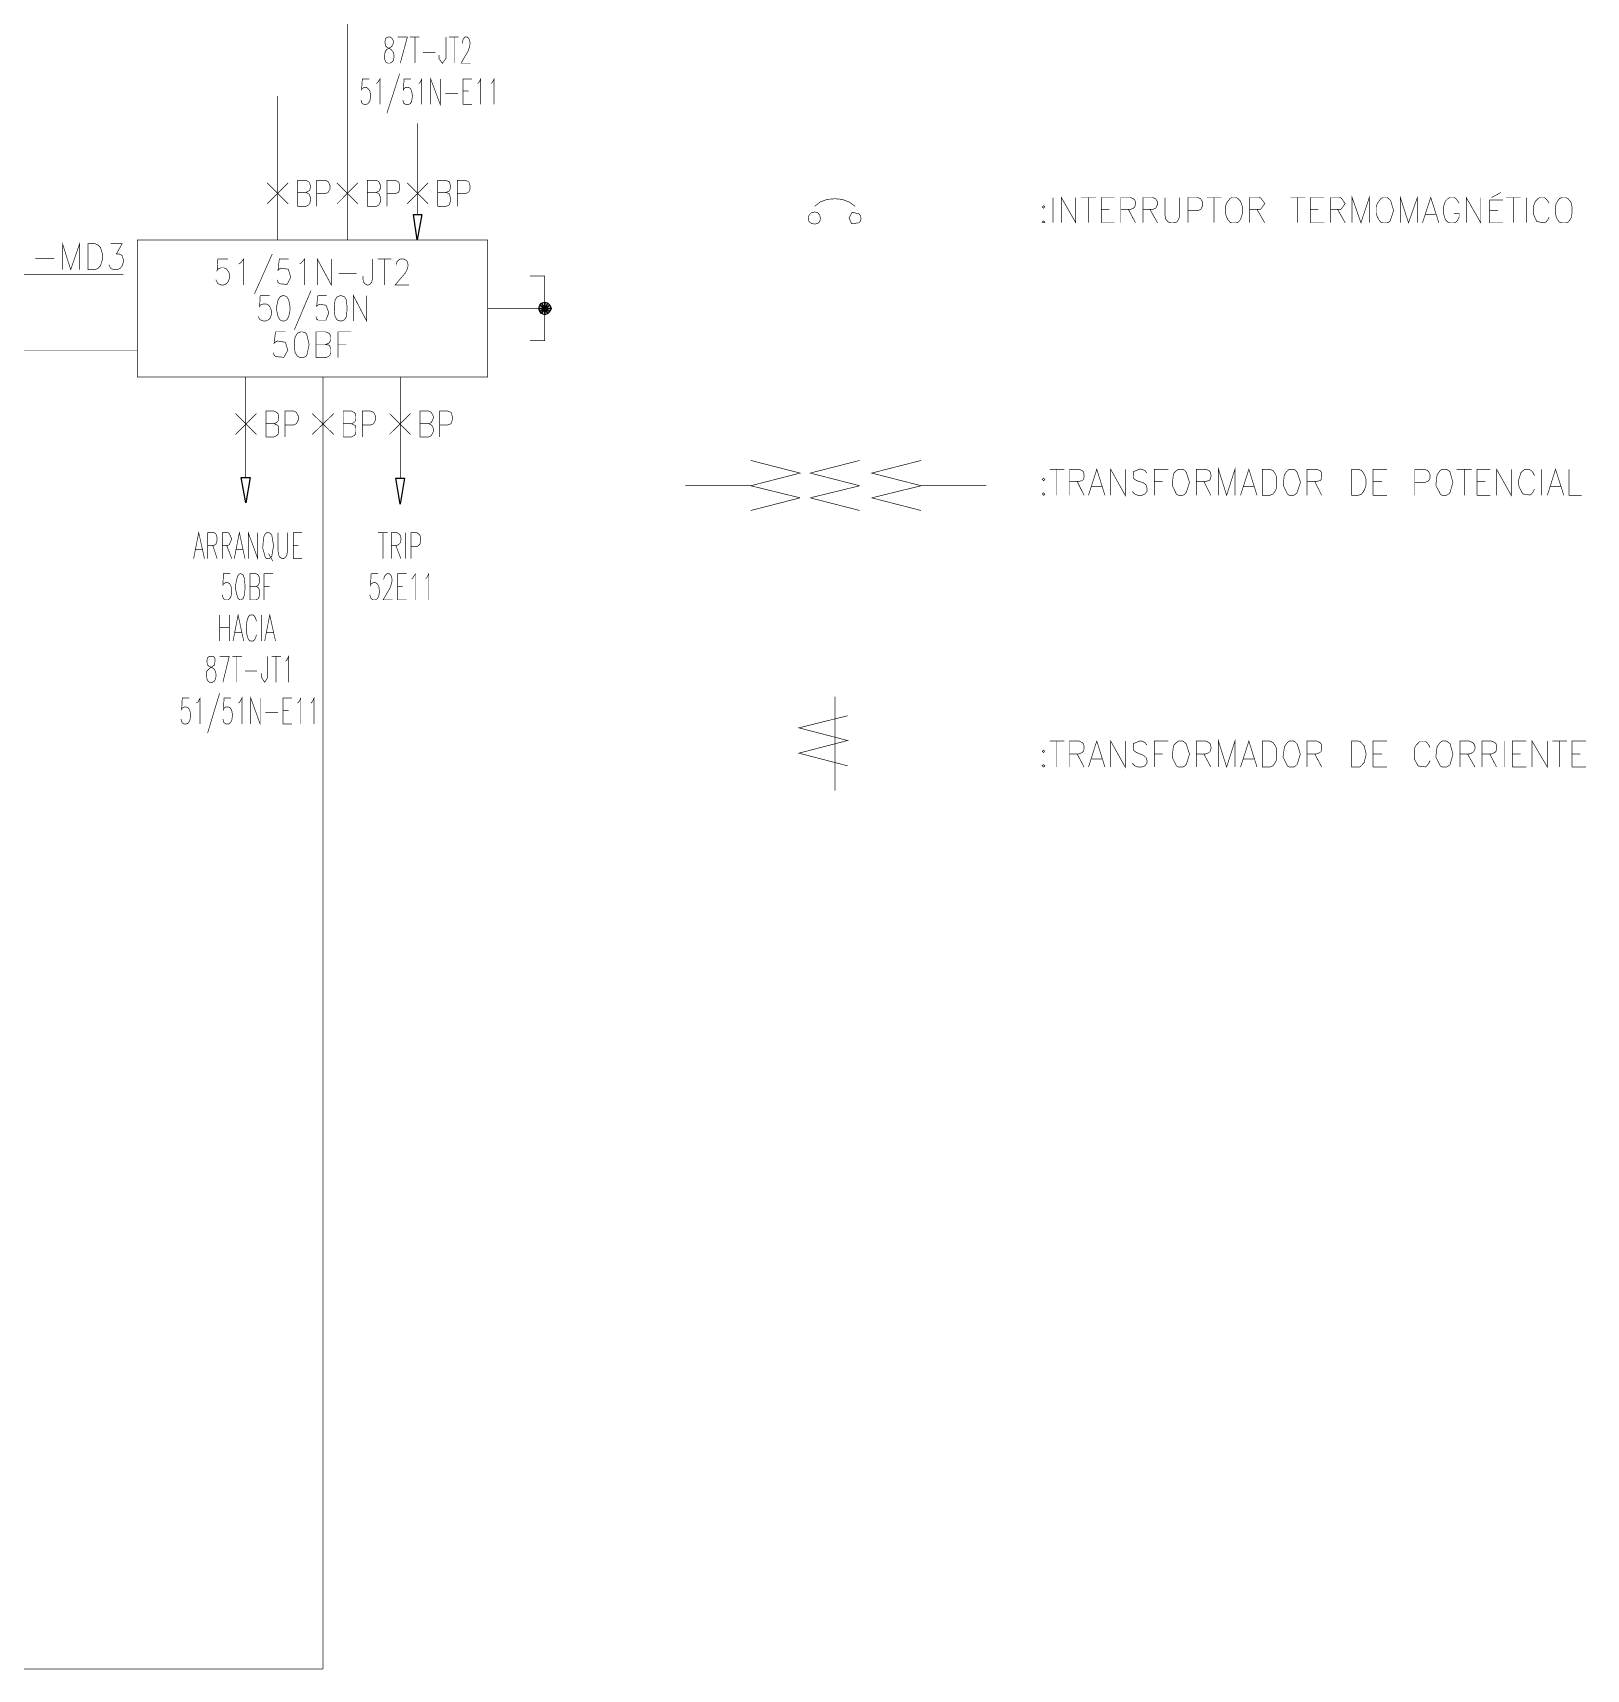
# Model space of a CAD drawing. Header units: millimetres. Extents: x -1355 to 3509, y -1443 to -567.
# Drawn here: x 3398.1 to 3508.5, y -1007.8 to -891.5 of the extents above; entities that cross this region are included whole.
import ezdxf

# ---------------------------------------------------------------- set-up
doc = ezdxf.new("R2010")
doc.units = ezdxf.units.MM

msp = doc.modelspace()

# ---------------------------------------------------------------- linework, layer by layer
at = {"color": 0, "const_width": 0.045}
for points in [[(3420.5, -882.76), (3420.5, -906.19)], [(3424.24, -893.62), (3424.74, -891.77), (3424.06, -891.77)], [(3424.91, -891.77), (3425.59, -891.77)], [(3425.28, -891.77), (3425.28, -893.62)], [(3427.48, -891.77), (3427.48, -893.17), (3427.48, -893.29), (3427.23, -893.63), (3426.99, -893.29), (3426.99, -893.17), (3426.99, -893.03)], [(3427.71, -891.77), (3428.38, -891.77)], [(3428.07, -891.77), (3428.07, -893.62)], [(3428.65, -892.22), (3428.65, -892.13), (3428.7, -891.95), (3428.74, -891.86), (3428.83, -891.77), (3429.01, -891.77), (3429.1, -891.86), (3429.15, -891.95), (3429.19, -892.13), (3429.19, -892.31), (3429.15, -892.49), (3429.06, -892.76), (3428.56, -893.62), (3429.24, -893.62)], [(3425.86, -892.85), (3426.72, -892.85)], [(3424.19, -894.38), (3423.29, -897.18)], [(3426.4, -896.55), (3426.4, -894.74), (3427.08, -896.55), (3427.08, -894.74)], [(3422.03, -894.74), (3421.54, -894.74), (3421.49, -895.51), (3421.54, -895.42), (3421.67, -895.33), (3421.81, -895.33), (3421.94, -895.42), (3422.08, -895.6), (3422.12, -895.87), (3422.12, -896.05), (3422.08, -896.32), (3421.94, -896.5), (3421.81, -896.55), (3421.67, -896.55), (3421.54, -896.5), (3421.49, -896.41), (3421.45, -896.23)], [(3422.53, -895.06), (3422.62, -895.01), (3422.8, -894.74), (3422.8, -896.55)], [(3425.01, -894.74), (3424.51, -894.74), (3424.46, -895.51), (3424.51, -895.42), (3424.64, -895.33), (3424.82, -895.33), (3424.96, -895.42), (3425.05, -895.6), (3425.09, -895.87), (3425.09, -896.05), (3425.05, -896.32), (3424.96, -896.5), (3424.82, -896.55), (3424.64, -896.55), (3424.51, -896.5), (3424.46, -896.41), (3424.42, -896.23)], [(3425.55, -895.06), (3425.64, -895.01), (3425.77, -894.74), (3425.77, -896.55)], [(3427.44, -895.78), (3428.34, -895.78)], [(3428.7, -896.55), (3428.7, -894.74), (3429.33, -894.74)], [(3428.7, -895.6), (3429.1, -895.6)], [(3429.73, -895.06), (3429.82, -895.01), (3429.96, -894.74), (3429.96, -896.55)], [(3430.68, -895.06), (3430.77, -895.01), (3430.91, -894.74), (3430.91, -896.55)], [(3415.5, -895.96), (3415.5, -906.19)], [(3428.7, -896.55), (3429.33, -896.55)], [(3425.45, -904.38), (3425.45, -897.9)], [(3414.78, -903.62), (3416.27, -902.13)], [(3416.27, -903.62), (3414.78, -902.13)], [(3416.94, -903.8), (3416.94, -901.95), (3417.53, -901.95), (3417.71, -902.04), (3417.8, -902.13), (3417.84, -902.31), (3417.84, -902.49), (3417.8, -902.67), (3417.53, -902.81), (3416.94, -902.81)], [(3418.29, -903.8), (3418.29, -901.95), (3418.92, -901.95), (3419.11, -902.04), (3419.24, -902.31), (3419.24, -902.58), (3419.15, -902.72), (3419.11, -902.81), (3418.92, -902.89), (3418.29, -902.89)], [(3419.74, -903.62), (3421.22, -902.13)], [(3421.22, -903.62), (3419.74, -902.13)], [(3421.9, -903.8), (3421.9, -901.95), (3422.53, -901.95), (3422.71, -902.04), (3422.84, -902.31), (3422.84, -902.49), (3422.75, -902.67), (3422.71, -902.72), (3422.53, -902.81), (3421.9, -902.81)], [(3423.29, -903.8), (3423.29, -901.95), (3423.88, -901.95), (3424.1, -902.04), (3424.15, -902.13), (3424.19, -902.31), (3424.19, -902.58), (3424.15, -902.72), (3424.1, -902.81), (3423.88, -902.89), (3423.29, -902.89)], [(3424.73, -903.62), (3426.22, -902.13)], [(3426.22, -903.62), (3424.73, -902.13)], [(3426.9, -903.8), (3426.9, -901.95), (3427.48, -901.95), (3427.71, -902.04), (3427.75, -902.13), (3427.8, -902.31), (3427.8, -902.49), (3427.75, -902.67), (3427.71, -902.72), (3427.48, -902.81), (3426.9, -902.81)], [(3428.29, -903.8), (3428.29, -901.95), (3428.88, -901.95), (3429.06, -902.04), (3429.15, -902.13), (3429.19, -902.31), (3429.19, -902.58), (3429.15, -902.72), (3429.06, -902.81), (3428.88, -902.89), (3428.29, -902.89)], [(3417.53, -902.81), (3417.71, -902.89), (3417.8, -902.99), (3417.84, -903.17), (3417.84, -903.44), (3417.8, -903.62), (3417.71, -903.71), (3417.53, -903.8), (3416.94, -903.8)], [(3422.53, -902.81), (3422.71, -902.89), (3422.84, -903.17), (3422.84, -903.44), (3422.71, -903.71), (3422.53, -903.8), (3421.9, -903.8)], [(3427.48, -902.81), (3427.71, -902.89), (3427.75, -902.99), (3427.8, -903.17), (3427.8, -903.44), (3427.75, -903.62), (3427.71, -903.71), (3427.48, -903.8), (3426.9, -903.8)], [(3456.58, -903.8), (3456.13, -903.48), (3455.63, -903.3), (3455.14, -903.26), (3454.6, -903.3), (3454.1, -903.48), (3453.7, -903.8)], [(3470.64, -903.17), (3470.64, -904.97)], [(3471.23, -904.97), (3471.23, -903.17), (3472.26, -904.97), (3472.26, -903.17)], [(3472.62, -903.17), (3473.7, -903.17)], [(3473.16, -903.17), (3473.16, -904.97)], [(3474.07, -904.97), (3474.07, -903.17), (3475.01, -903.17)], [(3475.46, -904.97), (3475.46, -903.17), (3476.13, -903.17), (3476.36, -903.26), (3476.45, -903.35), (3476.5, -903.48), (3476.5, -903.66), (3476.45, -903.84), (3476.36, -903.93), (3476.13, -904.02), (3475.46, -904.02)], [(3477.04, -904.97), (3477.04, -903.17), (3477.71, -903.17), (3477.94, -903.26), (3477.98, -903.35), (3478.07, -903.48), (3478.07, -903.66), (3477.94, -903.93), (3477.71, -904.02), (3477.04, -904.02)], [(3478.61, -903.17), (3478.61, -904.47), (3478.66, -904.74), (3478.84, -904.92), (3479.02, -904.97), (3479.2, -904.97), (3479.43, -904.92), (3479.56, -904.74), (3479.65, -904.47), (3479.65, -903.17)], [(3480.23, -904.97), (3480.23, -903.17), (3480.91, -903.17), (3481.14, -903.26), (3481.18, -903.35), (3481.27, -903.48), (3481.27, -903.75), (3481.14, -904.02), (3480.91, -904.11), (3480.23, -904.11)], [(3481.59, -903.17), (3482.62, -903.17)], [(3482.08, -903.17), (3482.08, -904.97)], [(3484.61, -904.97), (3484.61, -903.17), (3485.28, -903.17), (3485.4, -903.2), (3485.7, -903.6), (3485.4, -904), (3485.28, -904.02), (3484.61, -904.02)], [(3487.53, -903.17), (3488.57, -903.17)], [(3488.03, -903.17), (3488.03, -904.97)], [(3488.93, -904.97), (3488.93, -903.17), (3489.92, -903.17)], [(3490.37, -904.97), (3490.37, -903.17), (3491, -903.17), (3491.12, -903.2), (3491.41, -903.6), (3491.12, -904), (3491, -904.02), (3490.37, -904.02)], [(3491.9, -904.97), (3491.9, -903.17), (3492.53, -904.97), (3493.12, -903.17), (3493.12, -904.97)], [(3495.33, -904.97), (3495.33, -903.17), (3495.91, -904.97), (3496.54, -903.17), (3496.54, -904.97)], [(3496.9, -904.97), (3497.49, -903.17), (3498.07, -904.97)], [(3499.51, -903.57), (3499.42, -903.44), (3499.29, -903.26), (3499.15, -903.17), (3498.84, -903.17), (3498.7, -903.26), (3498.52, -903.44), (3498.39, -903.84), (3498.39, -904.29), (3498.48, -904.56), (3498.52, -904.74), (3498.7, -904.92), (3498.84, -904.97), (3499.15, -904.97), (3499.29, -904.92), (3499.42, -904.74), (3499.51, -904.56), (3499.51, -904.29), (3499.15, -904.29)], [(3500.01, -904.97), (3500.01, -903.17), (3501.05, -904.97), (3501.05, -903.17)], [(3502.62, -903.35), (3501.68, -903.35), (3501.68, -904.97), (3502.62, -904.97)], [(3501.81, -903.17), (3502.49, -902.81)], [(3502.85, -903.17), (3503.88, -903.17)], [(3503.39, -903.17), (3503.39, -904.97)], [(3504.29, -903.17), (3504.29, -904.97)], [(3505.91, -903.57), (3505.82, -903.44), (3505.68, -903.26), (3505.55, -903.17), (3505.24, -903.17), (3505.1, -903.26), (3504.92, -903.44), (3504.78, -903.84), (3504.78, -904.29), (3504.82, -904.42), (3505.03, -904.88), (3505.53, -904.97), (3505.68, -904.92), (3505.82, -904.74), (3505.91, -904.56)], [(3474.07, -904.02), (3474.65, -904.02)], [(3474.07, -904.97), (3475.01, -904.97)], [(3476, -904.02), (3476.5, -904.97)], [(3477.53, -904.02), (3478.07, -904.97)], [(3485.14, -904.02), (3485.69, -904.97)], [(3488.93, -904.02), (3489.51, -904.02)], [(3488.93, -904.97), (3489.92, -904.97)], [(3490.87, -904.02), (3491.41, -904.97)], [(3497.13, -904.38), (3497.85, -904.38)], [(3501.68, -904.11), (3502.26, -904.11)], [(3400.23, -908.3), (3400.23, -906.45), (3400.81, -908.3), (3401.45, -906.45), (3401.45, -908.3)], [(3403.65, -906.45), (3404.47, -906.45), (3404.06, -907.18), (3404.24, -907.18), (3404.42, -907.26), (3404.47, -907.31), (3404.55, -907.58), (3404.55, -907.76), (3404.47, -908.03), (3404.33, -908.21), (3404.1, -908.3), (3403.88, -908.3), (3403.65, -908.21), (3403.52, -907.94)], [(3415.14, -907.18), (3413.88, -910.01)], [(3398.29, -907.49), (3399.64, -907.49)], [(3411.99, -907.54), (3411.27, -907.54), (3411.22, -908.35), (3411.27, -908.26), (3411.49, -908.17), (3411.71, -908.17), (3411.9, -908.26), (3412.03, -908.44), (3412.12, -908.66), (3412.12, -908.84), (3412.03, -909.11), (3411.9, -909.29), (3411.71, -909.38), (3411.49, -909.38), (3411.27, -909.29), (3411.13, -909.02)], [(3412.75, -907.89), (3412.89, -907.81), (3413.11, -907.54), (3413.11, -909.38)], [(3416.31, -907.54), (3415.64, -907.54), (3415.55, -908.35), (3415.64, -908.26), (3415.76, -908.19), (3416.28, -908.27), (3416.45, -908.84), (3416.19, -909.35), (3415.66, -909.3), (3415.55, -909.2), (3415.5, -909.02)], [(3417.08, -907.89), (3417.21, -907.81), (3417.44, -907.54), (3417.44, -909.38)], [(3418.34, -909.38), (3418.34, -907.54), (3419.33, -909.38), (3419.33, -907.54)], [(3419.87, -908.57), (3421.13, -908.57)], [(3422.26, -907.54), (3422.26, -908.93), (3422.21, -909.2), (3422.12, -909.29), (3421.99, -909.38), (3421.85, -909.38), (3421.72, -909.29), (3421.63, -909.2), (3421.58, -908.93), (3421.58, -908.75)], [(3422.62, -907.54), (3423.61, -907.54)], [(3423.11, -907.54), (3423.11, -909.38)], [(3423.97, -907.99), (3423.97, -907.89), (3424.01, -907.72), (3424.1, -907.63), (3424.24, -907.54), (3424.51, -907.54), (3424.64, -907.63), (3424.74, -907.72), (3424.78, -907.89), (3424.78, -908.08), (3424.74, -908.26), (3424.6, -908.53), (3423.88, -909.38), (3424.87, -909.38)], [(3382.53, -908.66), (3404.55, -908.66)], [(3433.47, -908.75), (3434.51, -908.75), (3434.51, -913.35), (3433.47, -913.35)], [(3414.96, -910.15), (3414.28, -910.15), (3414.24, -910.92), (3414.28, -910.82), (3414.51, -910.73), (3414.69, -910.73), (3414.87, -910.82), (3415.01, -911), (3415.09, -911.27), (3415.09, -911.45), (3415.01, -911.72), (3414.87, -911.86), (3414.69, -911.95), (3414.51, -911.95), (3414.28, -911.86), (3414.24, -911.82), (3414.15, -911.63)], [(3417.89, -909.79), (3416.71, -912.58)], [(3419.01, -910.15), (3418.38, -910.15), (3418.29, -910.92), (3418.38, -910.82), (3418.49, -910.76), (3418.96, -910.83), (3419.16, -911.37), (3418.95, -911.89), (3418.42, -911.89), (3418.29, -911.82), (3418.25, -911.63)], [(3420.91, -911.95), (3420.91, -910.15), (3421.85, -911.95), (3421.85, -910.15)], [(3430.45, -911.05), (3434.51, -911.05)], [(3416.08, -912.72), (3415.37, -912.72), (3415.27, -913.53), (3415.37, -913.44), (3415.51, -913.37), (3416.07, -913.46), (3416.25, -914.02), (3415.96, -914.53), (3415.4, -914.48), (3415.27, -914.38), (3415.23, -914.2)], [(3418.25, -914.56), (3418.25, -912.72), (3418.92, -912.72), (3419.15, -912.81), (3419.24, -912.89), (3419.28, -913.08), (3419.28, -913.26), (3419.24, -913.44), (3419.15, -913.53), (3418.92, -913.62), (3418.25, -913.62)], [(3419.82, -914.56), (3419.82, -912.72), (3420.77, -912.72)], [(3405.54, -914.07), (3394.82, -914.07)], [(3418.92, -913.62), (3419.15, -913.66), (3419.24, -913.75), (3419.28, -913.93), (3419.28, -914.2), (3419.24, -914.38), (3419.15, -914.47), (3418.92, -914.56), (3418.25, -914.56)], [(3419.82, -913.62), (3420.41, -913.62)], [(3413.25, -923.08), (3413.25, -915.92)], [(3418.74, -915.92), (3418.74, -1007.77)], [(3424.24, -923.12), (3424.24, -915.92)], [(3412.53, -920.01), (3414.01, -918.53)], [(3414.01, -920.01), (3412.53, -918.53)], [(3414.69, -920.19), (3414.69, -918.35), (3415.27, -918.35), (3415.45, -918.44), (3415.55, -918.53), (3415.59, -918.71), (3415.59, -918.89), (3415.55, -919.07), (3415.45, -919.16), (3415.27, -919.25), (3414.69, -919.25)], [(3416.04, -920.19), (3416.04, -918.35), (3416.67, -918.35), (3416.85, -918.44), (3416.99, -918.71), (3416.99, -918.98), (3416.85, -919.25), (3416.67, -919.34), (3416.04, -919.34)], [(3417.98, -920.01), (3419.51, -918.53)], [(3419.51, -920.01), (3417.98, -918.53)], [(3420.18, -920.19), (3420.18, -918.35), (3420.77, -918.35), (3420.95, -918.44), (3421.04, -918.53), (3421.08, -918.71), (3421.08, -918.89), (3421.04, -919.07), (3420.95, -919.16), (3420.77, -919.25), (3420.18, -919.25)], [(3421.54, -920.19), (3421.54, -918.35), (3422.12, -918.35), (3422.35, -918.44), (3422.48, -918.71), (3422.48, -918.98), (3422.35, -919.25), (3422.12, -919.34), (3421.54, -919.34)], [(3423.47, -920.01), (3424.96, -918.53)], [(3424.96, -920.01), (3423.47, -918.53)], [(3425.64, -920.19), (3425.64, -918.35), (3426.27, -918.35), (3426.45, -918.44), (3426.58, -918.71), (3426.58, -918.89), (3426.45, -919.16), (3426.27, -919.25), (3425.64, -919.25)], [(3427.03, -920.19), (3427.03, -918.35), (3427.62, -918.35), (3427.84, -918.44), (3427.89, -918.53), (3427.93, -918.71), (3427.93, -918.98), (3427.89, -919.16), (3427.84, -919.25), (3427.62, -919.34), (3427.03, -919.34)], [(3415.27, -919.25), (3415.55, -919.38), (3415.59, -919.56), (3415.59, -919.83), (3415.55, -920.01), (3415.45, -920.1), (3415.27, -920.19), (3414.69, -920.19)], [(3420.77, -919.25), (3420.95, -919.34), (3421.04, -919.38), (3421.08, -919.56), (3421.08, -919.83), (3421.04, -920.01), (3420.95, -920.1), (3420.77, -920.19), (3420.18, -920.19)], [(3426.27, -919.25), (3426.45, -919.34), (3426.49, -919.38), (3426.58, -919.56), (3426.58, -919.83), (3426.45, -920.1), (3426.27, -920.19), (3425.64, -920.19)], [(3449.15, -923.66), (3452.66, -922.76), (3449.15, -921.86)], [(3456.9, -921.86), (3453.38, -922.76), (3456.9, -923.66)], [(3461.27, -923.66), (3457.75, -922.76), (3461.27, -921.86)], [(3470.41, -922.49), (3471.45, -922.49)], [(3470.91, -922.49), (3470.91, -924.34)], [(3471.81, -924.34), (3471.81, -922.49), (3472.49, -922.49), (3472.71, -922.58), (3472.8, -922.67), (3472.85, -922.85), (3472.85, -923.03), (3472.8, -923.21), (3472.71, -923.3), (3472.49, -923.35), (3471.81, -923.35)], [(3473.16, -924.34), (3473.75, -922.49), (3474.33, -924.34)], [(3474.74, -924.34), (3474.74, -922.49), (3475.77, -924.34), (3475.77, -922.49)], [(3477.31, -922.76), (3477.17, -922.58), (3476.95, -922.49), (3476.83, -922.47), (3476.34, -922.66), (3476.37, -923.14), (3476.45, -923.21), (3476.59, -923.3), (3477.04, -923.44), (3477.17, -923.53), (3477.26, -923.62), (3477.31, -923.8), (3477.31, -924.07), (3477.17, -924.25), (3476.95, -924.34), (3476.68, -924.34), (3476.45, -924.25), (3476.27, -924.07)], [(3477.85, -924.34), (3477.85, -922.49), (3478.84, -922.49)], [(3480.82, -924.34), (3480.82, -922.49), (3481.5, -922.49), (3481.72, -922.58), (3481.81, -922.67), (3481.86, -922.85), (3481.86, -923.03), (3481.81, -923.21), (3481.72, -923.3), (3481.5, -923.35), (3480.82, -923.35)], [(3482.4, -924.34), (3482.4, -922.49), (3482.98, -924.34), (3483.57, -922.49), (3483.57, -924.34)], [(3483.97, -924.34), (3484.56, -922.49), (3485.14, -924.34)], [(3488.7, -924.34), (3488.7, -922.49), (3489.38, -922.49), (3489.61, -922.58), (3489.7, -922.67), (3489.74, -922.85), (3489.74, -923.03), (3489.7, -923.21), (3489.61, -923.3), (3489.38, -923.35), (3488.7, -923.35)], [(3493.39, -924.34), (3493.39, -922.49), (3494.38, -922.49)], [(3496.36, -924.34), (3496.36, -922.49), (3497.04, -922.49), (3497.26, -922.58), (3497.35, -922.67), (3497.44, -922.85), (3497.44, -923.12), (3497.35, -923.3), (3497.26, -923.35), (3497.04, -923.44), (3496.36, -923.44)], [(3499.34, -922.49), (3500.41, -922.49)], [(3499.87, -922.49), (3499.87, -924.34)], [(3500.78, -924.34), (3500.78, -922.49), (3501.72, -922.49)], [(3502.17, -924.34), (3502.17, -922.49), (3503.21, -924.34), (3503.21, -922.49)], [(3504.87, -922.94), (3504.78, -922.76), (3504.65, -922.58), (3504.47, -922.49), (3504.2, -922.49), (3504.06, -922.58), (3503.88, -922.76), (3503.84, -922.94), (3503.75, -923.21), (3503.75, -923.62), (3503.77, -923.74), (3504.03, -924.24), (3504.54, -924.32), (3504.65, -924.25), (3504.78, -924.07), (3504.87, -923.89)], [(3505.37, -922.49), (3505.37, -924.34)], [(3505.78, -924.34), (3506.36, -922.49), (3506.95, -924.34)], [(3507.31, -922.49), (3507.31, -924.34), (3508.21, -924.34)], [(3444.51, -923.66), (3449.15, -923.66)], [(3452.66, -924.52), (3449.15, -923.66)], [(3453.38, -924.52), (3456.9, -923.66)], [(3457.75, -924.52), (3461.27, -923.66)], [(3461.27, -923.66), (3465.91, -923.66)], [(3472.35, -923.35), (3472.85, -924.34)], [(3473.39, -923.71), (3474.11, -923.71)], [(3477.85, -923.35), (3478.43, -923.35)], [(3481.36, -923.35), (3481.86, -924.34)], [(3484.15, -923.71), (3484.92, -923.71)], [(3489.24, -923.35), (3489.74, -924.34)], [(3493.39, -923.35), (3494.02, -923.35)], [(3500.78, -923.35), (3501.36, -923.35)], [(3506, -923.71), (3506.72, -923.71)], [(3449.15, -925.42), (3452.66, -924.52)], [(3456.9, -925.42), (3453.38, -924.52)], [(3461.26, -925.42), (3457.75, -924.52)], [(3493.39, -924.34), (3494.38, -924.34)], [(3500.78, -924.34), (3501.72, -924.34)], [(3409.55, -928.84), (3409.91, -926.99), (3410.32, -928.84)], [(3410.55, -928.84), (3410.55, -926.99), (3411, -926.99), (3411.13, -927.09), (3411.17, -927.17), (3411.22, -927.36), (3411.22, -927.53), (3411.17, -927.72), (3411.13, -927.81), (3411, -927.9), (3410.55, -927.9)], [(3411.58, -928.84), (3411.58, -926.99), (3411.99, -926.99), (3412.08, -927.05), (3412.26, -927.45), (3412.08, -927.85), (3411.99, -927.9), (3411.58, -927.9)], [(3412.44, -928.84), (3412.8, -926.99), (3413.2, -928.84)], [(3413.43, -928.84), (3413.43, -926.99), (3414.11, -928.84), (3414.11, -926.99)], [(3415.55, -926.99), (3415.55, -928.3), (3415.59, -928.57), (3415.68, -928.75), (3415.86, -928.84), (3415.95, -928.84), (3416.08, -928.75), (3416.18, -928.57), (3416.22, -928.3), (3416.22, -926.99)], [(3416.63, -928.84), (3416.63, -926.99), (3417.26, -926.99)], [(3422.66, -926.99), (3423.34, -926.99)], [(3423.02, -926.99), (3423.02, -928.84)], [(3423.61, -928.84), (3423.61, -926.99), (3424.01, -926.99), (3424.15, -927.09), (3424.24, -927.18), (3424.28, -927.36), (3424.28, -927.53), (3424.24, -927.72), (3424.15, -927.81), (3424.01, -927.9), (3423.61, -927.9)], [(3424.6, -926.99), (3424.6, -928.84)], [(3425.01, -928.84), (3425.01, -926.99), (3425.41, -926.99), (3425.55, -927.09), (3425.64, -927.18), (3425.68, -927.36), (3425.68, -927.63), (3425.64, -927.81), (3425.55, -927.9), (3425.41, -927.99), (3425.01, -927.99)], [(3409.69, -928.21), (3410.18, -928.21)], [(3410.91, -927.9), (3411.22, -928.84)], [(3411.9, -927.9), (3412.26, -928.84)], [(3412.57, -928.21), (3413.07, -928.21)], [(3416.63, -927.9), (3416.99, -927.9)], [(3423.92, -927.9), (3424.28, -928.84)], [(3414.87, -928.48), (3415.18, -929.02)], [(3416.63, -928.84), (3417.26, -928.84)], [(3412.17, -929.92), (3411.67, -929.92), (3411.63, -930.73), (3411.67, -930.64), (3411.81, -930.55), (3411.99, -930.55), (3412.12, -930.64), (3412.21, -930.82), (3412.26, -931.09), (3412.26, -931.23), (3412.21, -931.5), (3412.12, -931.68), (3411.99, -931.77), (3411.81, -931.77), (3411.67, -931.68), (3411.63, -931.59), (3411.58, -931.41)], [(3413.56, -931.77), (3413.56, -929.92), (3414.01, -929.92), (3414.15, -930.01), (3414.19, -930.1), (3414.24, -930.28), (3414.24, -930.46), (3414.19, -930.64), (3414.15, -930.73), (3414.01, -930.82), (3413.56, -930.82)], [(3414.55, -931.77), (3414.55, -929.92), (3415.18, -929.92)], [(3422.66, -929.92), (3422.17, -929.92), (3422.12, -930.73), (3422.17, -930.64), (3422.3, -930.55), (3422.48, -930.55), (3422.62, -930.64), (3422.71, -930.82), (3422.75, -931.09), (3422.75, -931.23), (3422.71, -931.5), (3422.62, -931.68), (3422.48, -931.77), (3422.3, -931.77), (3422.17, -931.68), (3422.12, -931.59), (3422.08, -931.41)], [(3423.07, -930.37), (3423.07, -930.28), (3423.11, -930.1), (3423.29, -929.92), (3423.47, -929.92), (3423.56, -930.01), (3423.61, -930.1), (3423.65, -930.28), (3423.65, -930.46), (3423.61, -930.64), (3423.52, -930.91), (3423.02, -931.77), (3423.7, -931.77)], [(3424.06, -931.77), (3424.06, -929.92), (3424.69, -929.92)], [(3425.05, -930.28), (3425.14, -930.19), (3425.32, -929.92), (3425.32, -931.77)], [(3426.04, -930.28), (3426.13, -930.19), (3426.27, -929.92), (3426.27, -931.77)], [(3414.01, -930.82), (3414.15, -930.91), (3414.19, -931), (3414.24, -931.14), (3414.24, -931.41), (3414.19, -931.59), (3414.15, -931.68), (3414.01, -931.77), (3413.56, -931.77)], [(3414.55, -930.82), (3414.96, -930.82)], [(3424.06, -930.82), (3424.42, -930.82)], [(3424.06, -931.77), (3424.69, -931.77)], [(3411.4, -932.85), (3411.4, -934.7)], [(3412.08, -932.85), (3412.08, -934.7)], [(3412.35, -934.7), (3412.71, -932.85), (3413.11, -934.7)], [(3414.01, -933.3), (3413.97, -933.12), (3413.88, -932.94), (3413.79, -932.85), (3413.56, -932.85), (3413.47, -932.94), (3413.38, -933.12), (3413.34, -933.3), (3413.29, -933.57), (3413.29, -933.98), (3413.34, -934.25), (3413.38, -934.43), (3413.47, -934.61), (3413.56, -934.7), (3413.79, -934.7), (3413.88, -934.61), (3413.97, -934.43), (3414.01, -934.25)], [(3414.37, -932.85), (3414.37, -934.7)], [(3414.6, -934.7), (3414.96, -932.85), (3415.37, -934.7)], [(3411.4, -933.75), (3412.08, -933.75)], [(3412.48, -934.07), (3412.98, -934.07)], [(3414.74, -934.07), (3415.23, -934.07)], [(3411.63, -937.63), (3412.08, -935.78), (3411.4, -935.78)], [(3412.3, -935.78), (3412.98, -935.78)], [(3412.62, -935.78), (3412.62, -937.63)], [(3414.82, -935.78), (3414.82, -937.17), (3414.82, -937.29), (3414.6, -937.63), (3414.38, -937.29), (3414.37, -937.17), (3414.37, -936.99)], [(3415.09, -935.78), (3415.77, -935.78)], [(3415.41, -935.78), (3415.41, -937.63)], [(3416.08, -936.14), (3416.18, -936.05), (3416.31, -935.78), (3416.31, -937.63)], [(3413.2, -936.82), (3414.06, -936.82)], [(3409.24, -938.75), (3408.74, -938.75), (3408.7, -939.56), (3408.74, -939.47), (3408.88, -939.38), (3409.01, -939.38), (3409.19, -939.47), (3409.28, -939.65), (3409.33, -939.88), (3409.33, -940.06), (3409.28, -940.33), (3409.19, -940.51), (3409.01, -940.6), (3408.88, -940.6), (3408.74, -940.51), (3408.7, -940.42), (3408.65, -940.24)], [(3409.73, -939.11), (3409.87, -939.02), (3410.01, -938.75), (3410.01, -940.6)], [(3411.4, -938.39), (3410.55, -941.23)], [(3412.21, -938.75), (3411.71, -938.75), (3411.67, -939.56), (3411.71, -939.47), (3411.85, -939.38), (3412.03, -939.38), (3412.17, -939.47), (3412.26, -939.65), (3412.3, -939.88), (3412.3, -940.06), (3412.26, -940.33), (3412.17, -940.51), (3412.03, -940.6), (3411.85, -940.6), (3411.71, -940.51), (3411.67, -940.42), (3411.63, -940.24)], [(3412.75, -939.11), (3412.84, -939.02), (3412.98, -938.75), (3412.98, -940.6)], [(3413.61, -940.6), (3413.61, -938.75), (3414.28, -940.6), (3414.28, -938.75)], [(3415.91, -940.6), (3415.91, -938.75), (3416.54, -938.75)], [(3416.94, -939.11), (3417.03, -939.02), (3417.17, -938.75), (3417.17, -940.6)], [(3417.89, -939.11), (3417.98, -939.02), (3418.11, -938.75), (3418.11, -940.6)], [(3455.14, -938.66), (3455.14, -945.33)], [(3414.64, -939.79), (3415.55, -939.79)], [(3415.91, -939.65), (3416.31, -939.65)], [(3456.04, -940.01), (3452.57, -940.87), (3456.04, -941.77), (3452.57, -942.67), (3456.04, -943.57)], [(3415.91, -940.6), (3416.54, -940.6)], [(3470.41, -941.81), (3471.45, -941.81)], [(3470.91, -941.81), (3470.91, -943.66)], [(3471.81, -943.66), (3471.81, -941.81), (3472.49, -941.81), (3472.71, -941.91), (3472.8, -942), (3472.85, -942.18), (3472.85, -942.36), (3472.8, -942.54), (3472.71, -942.63), (3472.49, -942.72), (3471.81, -942.72)], [(3473.16, -943.66), (3473.75, -941.81), (3474.33, -943.66)], [(3474.74, -943.66), (3474.74, -941.81), (3475.77, -943.66), (3475.77, -941.81)], [(3477.31, -942.09), (3477.17, -941.91), (3476.95, -941.81), (3476.83, -941.8), (3476.34, -941.99), (3476.37, -942.46), (3476.45, -942.54), (3476.59, -942.63), (3477.04, -942.81), (3477.17, -942.9), (3477.26, -942.99), (3477.31, -943.17), (3477.31, -943.39), (3477.17, -943.57), (3476.95, -943.66), (3476.68, -943.66), (3476.45, -943.57), (3476.27, -943.39)], [(3477.85, -943.66), (3477.85, -941.81), (3478.84, -941.81)], [(3480.82, -943.66), (3480.82, -941.81), (3481.5, -941.81), (3481.72, -941.91), (3481.81, -942), (3481.86, -942.18), (3481.86, -942.36), (3481.81, -942.54), (3481.72, -942.63), (3481.5, -942.72), (3480.82, -942.72)], [(3482.4, -943.66), (3482.4, -941.81), (3482.98, -943.66), (3483.57, -941.81), (3483.57, -943.66)], [(3483.97, -943.66), (3484.56, -941.81), (3485.14, -943.66)], [(3488.7, -943.66), (3488.7, -941.81), (3489.38, -941.81), (3489.61, -941.91), (3489.7, -942), (3489.74, -942.18), (3489.74, -942.36), (3489.7, -942.54), (3489.61, -942.63), (3489.38, -942.72), (3488.7, -942.72)], [(3493.39, -943.66), (3493.39, -941.81), (3494.38, -941.81)], [(3497.44, -942.27), (3497.35, -942.09), (3497.22, -941.91), (3497.12, -941.84), (3496.7, -941.84), (3496.4, -942.17), (3496.36, -942.27), (3496.32, -942.54), (3496.32, -942.99), (3496.33, -943.11), (3496.6, -943.58), (3497.11, -943.65), (3497.22, -943.57), (3497.35, -943.39), (3497.44, -943.21)], [(3499.56, -943.66), (3499.56, -941.81), (3500.24, -941.81), (3500.46, -941.91), (3500.55, -942), (3500.64, -942.18), (3500.64, -942.36), (3500.55, -942.54), (3500.46, -942.63), (3500.24, -942.72), (3499.56, -942.72)], [(3501.14, -943.66), (3501.14, -941.81), (3501.81, -941.81), (3502.04, -941.91), (3502.13, -942), (3502.17, -942.18), (3502.17, -942.36), (3502.13, -942.54), (3502.04, -942.63), (3501.81, -942.72), (3501.14, -942.72)], [(3502.71, -941.81), (3502.71, -943.66)], [(3503.3, -943.66), (3503.3, -941.81), (3504.29, -941.81)], [(3504.69, -943.66), (3504.69, -941.81), (3505.78, -943.66), (3505.78, -941.81)], [(3506.14, -941.81), (3507.17, -941.81)], [(3506.63, -941.81), (3506.63, -943.66)], [(3507.53, -943.66), (3507.53, -941.81), (3508.52, -941.81)], [(3472.35, -942.72), (3472.85, -943.66)], [(3473.39, -943.08), (3474.11, -943.08)], [(3477.85, -942.72), (3478.43, -942.72)], [(3481.36, -942.72), (3481.86, -943.66)], [(3484.15, -943.08), (3484.92, -943.08)], [(3489.24, -942.72), (3489.74, -943.66)], [(3493.39, -942.72), (3494.02, -942.72)], [(3500.1, -942.72), (3500.64, -943.66)], [(3501.68, -942.72), (3502.17, -943.66)], [(3503.3, -942.72), (3503.88, -942.72)], [(3507.53, -942.72), (3508.12, -942.72)], [(3493.39, -943.66), (3494.38, -943.66)], [(3503.3, -943.66), (3504.29, -943.66)], [(3507.53, -943.66), (3508.52, -943.66)], [(3358.47, -1007.77), (3418.74, -1007.77)]]:
    msp.add_lwpolyline(points, dxfattribs=at)
for points in [[(3423.34, -891.77), (3423.2, -891.86), (3423.16, -892.04), (3423.16, -892.22), (3423.2, -892.4), (3423.29, -892.49), (3423.47, -892.58), (3423.61, -892.67), (3423.74, -892.85), (3423.79, -893.03), (3423.79, -893.25), (3423.74, -893.44), (3423.65, -893.53), (3423.52, -893.62), (3423.34, -893.62), (3423.2, -893.53), (3423.16, -893.44), (3423.11, -893.25), (3423.11, -893.03), (3423.16, -892.85), (3423.25, -892.67), (3423.38, -892.58), (3423.56, -892.49), (3423.65, -892.4), (3423.74, -892.22), (3423.74, -892.04), (3423.65, -891.86), (3423.52, -891.77), (3423.34, -891.77)], [(3469.97, -903.75), (3469.87, -903.84), (3469.97, -903.93), (3470.06, -903.84), (3469.97, -903.75)], [(3483.34, -903.17), (3483.21, -903.26), (3483.07, -903.44), (3482.98, -903.57), (3482.89, -903.84), (3482.89, -904.29), (3482.98, -904.56), (3483.07, -904.74), (3483.21, -904.92), (3483.34, -904.97), (3483.66, -904.97), (3483.8, -904.92), (3483.97, -904.74), (3484.02, -904.56), (3484.11, -904.29), (3484.11, -903.84), (3483.97, -903.44), (3483.8, -903.26), (3483.66, -903.17), (3483.34, -903.17)], [(3494.07, -903.17), (3493.93, -903.26), (3493.8, -903.44), (3493.7, -903.57), (3493.61, -903.84), (3493.61, -904.29), (3493.7, -904.56), (3493.8, -904.74), (3493.93, -904.92), (3494.07, -904.97), (3494.38, -904.97), (3494.51, -904.92), (3494.62, -904.81), (3494.85, -904.09), (3494.63, -903.37), (3494.51, -903.26), (3494.38, -903.17), (3494.07, -903.17)], [(3506.81, -903.17), (3506.63, -903.26), (3506.5, -903.44), (3506.41, -903.57), (3506.36, -903.84), (3506.36, -904.29), (3506.41, -904.56), (3506.5, -904.74), (3506.63, -904.92), (3506.81, -904.97), (3507.08, -904.97), (3507.26, -904.92), (3507.4, -904.74), (3507.49, -904.56), (3507.53, -904.29), (3507.53, -903.84), (3507.49, -903.57), (3507.4, -903.44), (3507.26, -903.26), (3507.08, -903.17), (3506.81, -903.17)], [(3454.1, -904.66), (3454.06, -904.43), (3453.92, -904.25), (3453.7, -904.2), (3453.47, -904.25), (3453.29, -904.43), (3453.25, -904.66), (3453.29, -904.88), (3453.47, -905.01), (3453.7, -905.06), (3453.92, -905.01), (3454.06, -904.88), (3454.1, -904.66)], [(3456.99, -904.66), (3456.94, -904.43), (3456.84, -904.33), (3456.36, -904.22), (3456.14, -904.62), (3456.32, -905.04), (3456.82, -904.97), (3456.94, -904.88), (3456.99, -904.66)], [(3469.97, -904.83), (3469.87, -904.92), (3469.97, -904.97), (3470.06, -904.92), (3469.97, -904.83)], [(3405.54, -915.92), (3405.54, -906.19), (3430.45, -906.19), (3430.45, -915.92), (3405.54, -915.92)], [(3402.03, -908.3), (3402.03, -906.45), (3402.53, -906.45), (3402.75, -906.55), (3402.93, -906.72), (3402.98, -906.9), (3403.07, -907.18), (3403.07, -907.58), (3402.98, -907.85), (3402.93, -908.03), (3402.75, -908.21), (3402.53, -908.3), (3402.03, -908.3)], [(3415.86, -910.15), (3415.68, -910.24), (3415.55, -910.46), (3415.45, -910.92), (3415.45, -911.19), (3415.55, -911.63), (3415.68, -911.86), (3415.86, -911.95), (3416, -911.95), (3416.18, -911.86), (3416.31, -911.63), (3416.4, -911.19), (3416.4, -910.92), (3416.31, -910.46), (3416.18, -910.24), (3416, -910.15), (3415.86, -910.15)], [(3419.96, -910.15), (3419.74, -910.24), (3419.6, -910.46), (3419.55, -910.92), (3419.55, -911.19), (3419.6, -911.63), (3419.74, -911.86), (3419.96, -911.95), (3420.05, -911.95), (3420.28, -911.86), (3420.41, -911.63), (3420.45, -911.19), (3420.45, -910.92), (3420.41, -910.46), (3420.28, -910.24), (3420.05, -910.15), (3419.96, -910.15)], [(3417.17, -912.72), (3416.94, -912.81), (3416.76, -913.08), (3416.71, -913.53), (3416.71, -913.75), (3416.76, -914.2), (3416.94, -914.47), (3417.17, -914.56), (3417.3, -914.56), (3417.53, -914.47), (3417.6, -914.36), (3417.76, -913.64), (3417.6, -912.92), (3417.53, -912.81), (3417.3, -912.72), (3417.17, -912.72)], [(3479.56, -922.49), (3479.42, -922.58), (3479.24, -922.76), (3479.19, -922.89), (3479.11, -923.63), (3479.42, -924.27), (3479.56, -924.34), (3479.87, -924.34), (3480.01, -924.25), (3480.12, -924.12), (3480.34, -923.42), (3480.12, -922.72), (3480.01, -922.58), (3479.87, -922.49), (3479.56, -922.49)], [(3485.51, -924.34), (3485.51, -922.49), (3486.05, -922.49), (3486.27, -922.58), (3486.41, -922.76), (3486.5, -922.94), (3486.54, -923.21), (3486.54, -923.62), (3486.5, -923.89), (3486.41, -924.07), (3486.27, -924.25), (3486.05, -924.34), (3485.51, -924.34)], [(3487.44, -922.49), (3487.31, -922.58), (3487.17, -922.76), (3487.08, -922.89), (3487, -923.63), (3487.32, -924.27), (3487.44, -924.34), (3487.76, -924.34), (3487.89, -924.25), (3488, -924.12), (3488.23, -923.42), (3488, -922.72), (3487.89, -922.58), (3487.76, -922.49), (3487.44, -922.49)], [(3491.86, -924.34), (3491.86, -922.49), (3492.35, -922.49), (3492.58, -922.58), (3492.71, -922.76), (3492.8, -922.94), (3492.89, -923.21), (3492.89, -923.62), (3492.8, -923.89), (3492.71, -924.07), (3492.58, -924.25), (3492.35, -924.34), (3491.86, -924.34)], [(3498.3, -922.49), (3498.16, -922.58), (3498.03, -922.76), (3497.94, -922.89), (3497.85, -923.63), (3498.18, -924.27), (3498.3, -924.34), (3498.61, -924.34), (3498.75, -924.25), (3498.85, -924.17), (3499.07, -923.42), (3498.85, -922.67), (3498.75, -922.58), (3498.61, -922.49), (3498.3, -922.49)], [(3469.97, -923.12), (3469.87, -923.21), (3469.97, -923.3), (3470.06, -923.21), (3469.97, -923.12)], [(3469.97, -924.16), (3469.87, -924.25), (3469.97, -924.34), (3470.06, -924.25), (3469.97, -924.16)], [(3414.74, -926.99), (3414.64, -927.09), (3414.55, -927.26), (3414.52, -927.36), (3414.46, -928.09), (3414.65, -928.78), (3414.74, -928.84), (3414.91, -928.84), (3415.05, -928.75), (3415.11, -928.65), (3415.23, -927.92), (3415.11, -927.19), (3415.05, -927.09), (3414.91, -926.99), (3414.74, -926.99)], [(3412.84, -929.92), (3412.71, -930.01), (3412.62, -930.28), (3412.53, -930.73), (3412.53, -931), (3412.62, -931.41), (3412.71, -931.68), (3412.84, -931.77), (3412.93, -931.77), (3413.07, -931.68), (3413.16, -931.41), (3413.2, -931), (3413.2, -930.73), (3413.16, -930.28), (3413.07, -930.01), (3412.93, -929.92), (3412.84, -929.92)], [(3410.68, -935.78), (3410.55, -935.87), (3410.5, -936.05), (3410.5, -936.23), (3410.55, -936.41), (3410.64, -936.5), (3410.86, -936.59), (3411, -936.68), (3411.08, -936.82), (3411.13, -936.99), (3411.13, -937.26), (3411.08, -937.45), (3411.04, -937.53), (3410.91, -937.63), (3410.68, -937.63), (3410.55, -937.53), (3410.49, -937.38), (3410.47, -936.85), (3410.74, -936.6), (3411.04, -936.4), (3411.08, -935.99), (3411.04, -935.87), (3410.91, -935.78), (3410.68, -935.78)], [(3479.56, -941.81), (3479.42, -941.91), (3479.24, -942.09), (3479.19, -942.22), (3479.11, -942.96), (3479.42, -943.59), (3479.56, -943.66), (3479.87, -943.66), (3480.01, -943.57), (3480.12, -943.46), (3480.34, -942.74), (3480.12, -942.03), (3480.01, -941.91), (3479.87, -941.81), (3479.56, -941.81)], [(3485.51, -943.66), (3485.51, -941.81), (3486.05, -941.81), (3486.27, -941.91), (3486.41, -942.09), (3486.5, -942.27), (3486.54, -942.54), (3486.54, -942.99), (3486.5, -943.21), (3486.41, -943.39), (3486.27, -943.57), (3486.05, -943.66), (3485.51, -943.66)], [(3487.44, -941.81), (3487.31, -941.91), (3487.17, -942.09), (3487.09, -942.21), (3486.99, -942.94), (3487.31, -943.58), (3487.44, -943.66), (3487.76, -943.66), (3487.89, -943.57), (3488, -943.46), (3488.22, -942.74), (3488, -942.03), (3487.89, -941.91), (3487.76, -941.81), (3487.44, -941.81)], [(3491.86, -943.66), (3491.86, -941.81), (3492.35, -941.81), (3492.47, -941.84), (3492.76, -942.15), (3492.9, -942.74), (3492.76, -943.33), (3492.47, -943.64), (3492.35, -943.66), (3491.86, -943.66)], [(3498.3, -941.81), (3498.16, -941.91), (3498.03, -942.09), (3497.94, -942.21), (3497.85, -942.94), (3498.17, -943.58), (3498.3, -943.66), (3498.61, -943.66), (3498.75, -943.57), (3498.86, -943.49), (3499.07, -942.74), (3498.86, -941.99), (3498.75, -941.91), (3498.61, -941.81), (3498.3, -941.81)], [(3469.97, -942.45), (3469.87, -942.54), (3469.97, -942.63), (3470.06, -942.54), (3469.97, -942.45)], [(3469.97, -943.48), (3469.87, -943.57), (3469.97, -943.66), (3470.06, -943.57), (3469.97, -943.48)]]:
    msp.add_lwpolyline(points, close=True, dxfattribs=at)
at = {"color": 0}
for points in [[(3425.77, -904.38), (3425.45, -906.19), (3425.18, -904.38)], [(3434.1, -911.05), (3434.15, -910.82), (3434.51, -911.05)], [(3434.15, -910.82), (3434.28, -910.69), (3434.51, -911.05)], [(3434.28, -910.69), (3434.51, -910.6), (3434.51, -911.05)], [(3434.51, -910.6), (3434.73, -910.69), (3434.51, -911.05)], [(3434.73, -910.69), (3434.87, -910.82), (3434.51, -911.05)], [(3434.87, -910.82), (3434.96, -911.05), (3434.51, -911.05)], [(3434.15, -911.27), (3434.1, -911.05), (3434.51, -911.05)], [(3434.28, -911.41), (3434.15, -911.27), (3434.51, -911.05)], [(3434.51, -911.5), (3434.28, -911.41), (3434.51, -911.05)], [(3434.96, -911.05), (3434.87, -911.27), (3434.51, -911.05)], [(3434.87, -911.27), (3434.73, -911.41), (3434.51, -911.05)], [(3434.73, -911.41), (3434.51, -911.5), (3434.51, -911.05)], [(3413.56, -923.08), (3413.25, -924.88), (3412.93, -923.08)], [(3424.55, -923.12), (3424.24, -924.97), (3423.92, -923.12)]]:
    msp.add_lwpolyline(points, close=True, dxfattribs=at)

doc.saveas('drawing.dxf')
